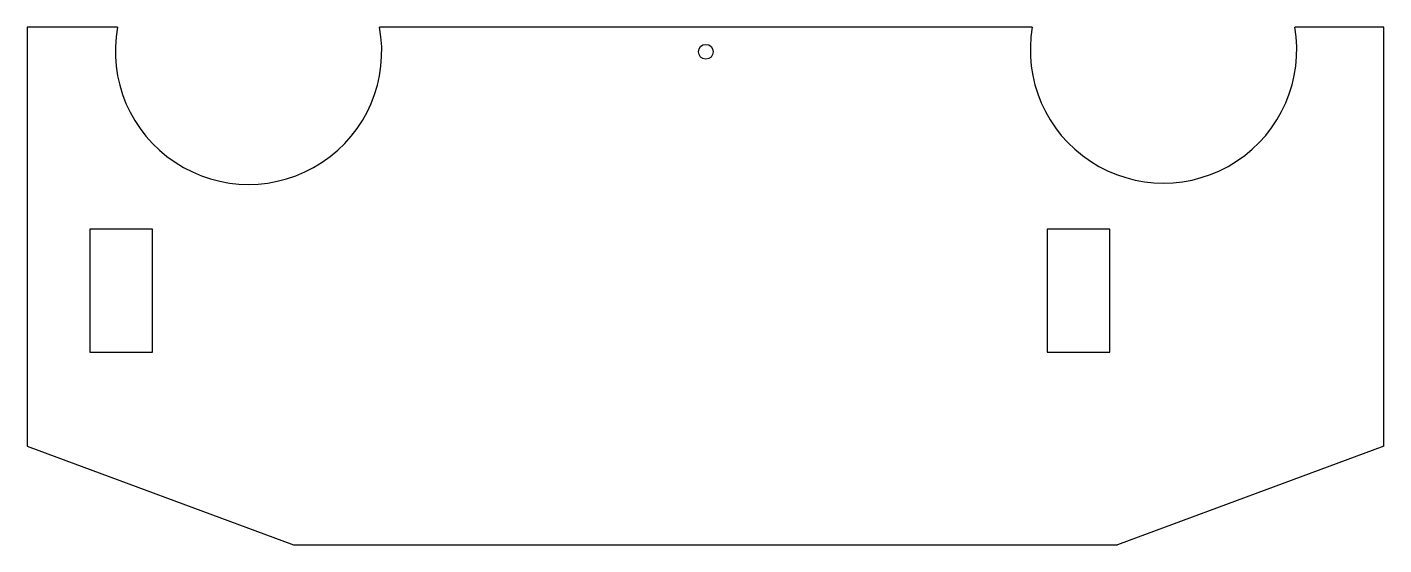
# Model space of a CAD drawing. Extents: x -1.38 to 1.38, y -0.68 to 0.38.
import ezdxf

# ---------------------------------------------------------------- set-up
doc = ezdxf.new("R2010")
doc.units = 0
doc.header["$MEASUREMENT"] = 0
doc.layers.get('0').update_dxf_attribs({"linetype": 'CONTINUOUS'})

msp = doc.modelspace()

# ---------------------------------------------------------------- linework, layer by layer
at = {"color": 7, "linetype": 'CONTINUOUS'}
for p, q in [((-1.375, 0.375), (-1.375, -0.475)), ((-1.1917, 0.375), (-1.375, 0.375)), ((0.6624, 0.375), (-0.6607, 0.375)), ((1.375, 0.375), (1.1944, 0.375)), ((1.375, -0.475), (1.375, 0.375)), ((-1.2476, -0.0345), (-1.2476, -0.2845)), ((-1.1206, -0.0345), (-1.2476, -0.0345)), ((-1.1206, -0.2845), (-1.1206, -0.0345)), ((0.6926, -0.0345), (0.6926, -0.2845)), ((0.8196, -0.0345), (0.6926, -0.0345)), ((0.8196, -0.2845), (0.8196, -0.0345)), ((-1.2476, -0.2845), (-1.1206, -0.2845)), ((0.6926, -0.2845), (0.8196, -0.2845)), ((-1.375, -0.475), (-0.8352, -0.675)), ((1.375, -0.475), (0.8352, -0.675)), ((-0.8352, -0.675), (0.8352, -0.675))]:
    msp.add_line(p, q, dxfattribs=at)
msp.add_circle((0.0007, 0.325), 0.015, dxfattribs=at)
for centre, start, end in [((-0.9262, 0.326), 169.5401, 10.4599), ((0.9284, 0.3287), 170.1307, 9.8693)]:
    msp.add_arc(centre, 0.27, start, end, dxfattribs=at)

doc.saveas('drawing.dxf')
